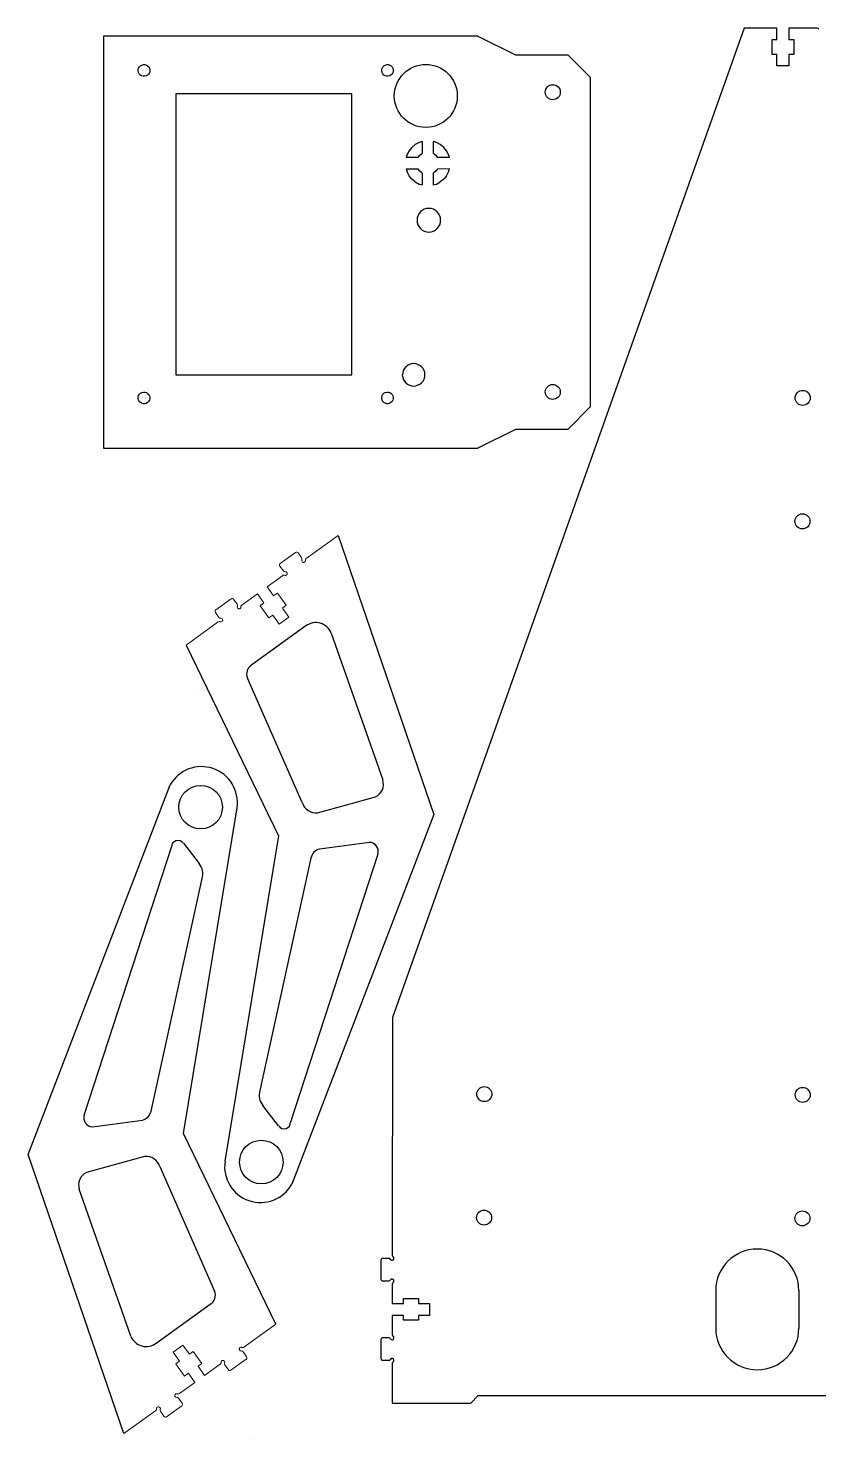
# Model space of a CAD drawing. Header units: millimetres. Extents: x 15 to 608, y -3 to 770.
# Drawn here: x 15.1 to 226.2, y 390.6 to 767.1 of the extents above; entities that cross this region are included whole.
import ezdxf

# ---------------------------------------------------------------- set-up
doc = ezdxf.new("R2010")
doc.units = ezdxf.units.MM
doc.layers.get('0').update_dxf_attribs({"lineweight": 25, "true_color": 0xffffff})
doc.layers.add('Layer0', color=7, linetype='Continuous', true_color=0xffffff)
doc.layers.add('WHITE', color=7, linetype='Continuous', true_color=0xffffff)

msp = doc.modelspace()

# ---------------------------------------------------------------- linework, layer by layer
for p, q in [((135.2, 765), (35.2, 765)), ((35.2, 765), (35.2, 655)), ((135.2, 765), (145.2, 760)), ((145.2, 760), (159.2, 760)), ((159.2, 760), (165.2, 754)), ((165.2, 754), (165.2, 666)), ((221.92, 668.42), (221.92, 668.42)), ((221.92, 668.42), (221.92, 668.42)), ((159.2, 660), (165.2, 666)), ((145.2, 660), (135.2, 655)), ((159.2, 660), (145.2, 660)), ((35.2, 655), (135.2, 655)), ((221.86, 635.47), (221.86, 635.47)), ((221.86, 635.47), (221.86, 635.47))]:
    msp.add_line(p, q)
at = {"linetype": 'BYBLOCK'}
for p, q in [((34.8, 694.27), (34.8, 694.27)), ((34.8, 694.27), (34.8, 694.27)), ((97.9, 631.69), (123.43, 557.21)), ((89.24, 607.57), (74.86, 597.15)), ((57.33, 602.47), (81.98, 551.56)), ((96.03, 605.66), (109.78, 566.46)), ((88.31, 560.41), (73.67, 593.64)), ((60.35, 589.48), (60.35, 589.48)), ((60.35, 589.48), (60.35, 589.48)), ((15.14, 466.5), (53.02, 565.12)), ((92.35, 557.72), (107.88, 561.99)), ((56.59, 472.15), (70.89, 559.02)), ((123.43, 557.21), (85.55, 458.58)), ((81.98, 551.56), (67.68, 464.69)), ((106.24, 549.81), (92.91, 548.02)), ((30.1, 477.04), (53.37, 548.56)), ((56.56, 549.58), (60.76, 544.13)), ((108.47, 546.67), (85.2, 475.14)), ((90.63, 545.62), (76.99, 483.55)), ((47.94, 478.08), (61.58, 540.15)), ((82.01, 474.13), (77.81, 479.57)), ((32.33, 473.89), (45.66, 475.68)), ((81.24, 421.23), (56.59, 472.15)), ((40.67, 392.01), (15.14, 466.5)), ((46.22, 465.98), (30.69, 461.71)), ((50.26, 463.3), (64.9, 430.06)), ((42.54, 418.05), (28.79, 457.25)), ((198.7, 430.18), (198.7, 420.18)), ((198.7, 430.18), (198.7, 420.18)), ((220.9, 430.18), (220.9, 420.18)), ((220.9, 430.18), (220.9, 420.18)), ((49.33, 416.14), (63.7, 426.55)), ((74.11, 390.64), (74.11, 390.64)), ((74.11, 390.64), (74.11, 390.64))]:
    msp.add_line(p, q, dxfattribs=at)
at = {"color": 7, "linetype": 'Continuous', "lineweight": 15, "true_color": 0xffffff}
for p, q in [((89.35, 625.54), (97.9, 631.69)), ((86.49, 627.17), (82.44, 624.25)), ((88.15, 625.73), (87.19, 627.06)), ((82.32, 623.55), (83.28, 622.23)), ((78.91, 618.02), (83.08, 621.02)), ((78.91, 618.02), (80.67, 615.58)), ((69.29, 614.78), (65.23, 611.86)), ((70.94, 613.34), (69.99, 614.67)), ((72.15, 613.15), (76.32, 616.15)), ((78.07, 613.71), (76.32, 616.15)), ((77.04, 612.97), (78.07, 613.71)), ((80.67, 615.58), (81.7, 616.33)), ((81.7, 616.33), (84.04, 613.08)), ((65.12, 611.16), (66.07, 609.84)), ((79.37, 609.72), (77.04, 612.97)), ((80.41, 610.47), (79.37, 609.72)), ((82.16, 608.03), (80.41, 610.47)), ((84.76, 609.9), (82.16, 608.03)), ((84.04, 613.08), (83.01, 612.34)), ((83.01, 612.34), (84.76, 609.9)), ((57.33, 602.47), (65.88, 608.63)), ((81.24, 421.23), (72.69, 415.08)), ((53.81, 413.8), (56.41, 415.67)), ((56.41, 415.67), (58.16, 413.24)), ((55.56, 411.37), (53.81, 413.8)), ((54.53, 410.62), (55.56, 411.37)), ((56.87, 407.38), (54.53, 410.62)), ((58.16, 413.24), (59.19, 413.98)), ((59.19, 413.98), (61.53, 410.74)), ((61.53, 410.74), (60.5, 409.99)), ((66.42, 410.56), (62.25, 407.56)), ((67.63, 410.36), (68.58, 409.04)), ((69.28, 408.92), (73.34, 411.85)), ((73.45, 412.54), (72.49, 413.87)), ((57.9, 408.12), (56.87, 407.38)), ((59.65, 405.69), (57.9, 408.12)), ((60.5, 409.99), (62.25, 407.56)), ((59.65, 405.69), (55.49, 402.69)), ((52.08, 396.53), (56.13, 399.46)), ((56.25, 400.15), (55.29, 401.48)), ((49.21, 398.17), (40.67, 392.01)), ((50.42, 397.97), (51.38, 396.65))]:
    msp.add_line(p, q, dxfattribs=at)
for centre, radius in [((121.3, 749), 8.41), ((155.2, 750), 2), ((155.2, 670), 2), ((221.92, 668.42), 2.01), ((221.92, 668.42), 2.01), ((221.86, 635.47), 2.01), ((221.86, 635.47), 2.01), ((136.92, 482.62), 2), ((136.92, 482.62), 2), ((221.92, 482.42), 2), ((221.92, 482.42), 2), ((136.86, 449.67), 2), ((136.86, 449.67), 2), ((221.86, 449.47), 2), ((221.86, 449.47), 2)]:
    msp.add_circle(centre, radius)
at = {"linetype": 'BYBLOCK'}
for centre in [(61.18, 559.2), (77.38, 464.5)]:
    msp.add_circle(centre, 5.81, dxfattribs=at)
at = {"color": 7, "linetype": 'Continuous', "lineweight": 15, "true_color": 0xffffff}
for centre, start, end in [((86.79, 626.77), 35.76, 125.76), ((87.74, 625.44), 335.7602, 35.7601), ((88.65, 625.03), 155.7601, 215.7599), ((82.73, 623.84), 125.76, 215.76), ((83.68, 622.52), 215.76, 275.76), ((83.78, 621.52), 35.7601, 95.7601), ((69.58, 614.38), 35.76, 125.76), ((65.52, 611.45), 125.76, 215.76), ((66.48, 610.13), 215.76, 275.76), ((70.54, 613.05), 335.7602, 35.7601), ((71.45, 612.64), 155.7603, 215.76), ((66.58, 609.13), 35.7602, 95.7601), ((71.99, 414.57), 215.7602, 275.7601), ((67.12, 411.07), 335.7603, 35.76), ((68.03, 410.66), 155.7602, 215.7601), ((72.09, 413.58), 35.76, 95.76), ((73.04, 412.25), 305.76, 35.76), ((68.99, 409.33), 215.76, 305.76), ((54.79, 402.18), 215.7601, 275.7601), ((54.89, 401.19), 35.76, 95.76), ((55.84, 399.86), 305.76, 35.76), ((49.92, 398.68), 335.7601, 35.7599), ((50.83, 398.27), 155.7602, 215.7601), ((51.78, 396.94), 215.76, 305.76)]:
    msp.add_arc(centre, 0.5, start, end, dxfattribs=at)
at = {"linetype": 'BYBLOCK'}
for centre, radius, start, end in [((91.9, 604), 4.45, 21.8394, 126.7157), ((76.21, 594.73), 2.77, 119.1593, 203.1853), ((61.39, 560.42), 9.6, 351.6062, 150.6681), ((106.36, 565.28), 3.62, 294.7945, 19.0377), ((91.95, 561.51), 3.81, 196.8396, 276.0109), ((55.12, 548.56), 1.76, 35.2861, 179.9821), ((106.21, 547.43), 2.38, 341.3106, 89.2617), ((93.7, 544.99), 3.13, 104.4924, 168.3584), ((57.64, 541.42), 4.14, 342.2761, 41.0646), ((80.93, 482.29), 4.14, 162.2761, 221.0646), ((44.87, 478.71), 3.13, 284.4924, 348.3584), ((32.36, 476.28), 2.38, 161.3106, 269.2617), ((83.45, 475.14), 1.76, 215.2861, 359.9821), ((46.61, 462.19), 3.81, 16.8396, 96.0109), ((77.18, 463.29), 9.6, 171.6062, 330.6681), ((32.21, 458.43), 3.62, 114.7945, 199.0377), ((209.8, 430.18), 11.1, 0, 180), ((209.8, 430.18), 11.1, 0, 180), ((62.35, 428.97), 2.77, 299.1593, 23.1853), ((46.67, 419.7), 4.45, 201.8394, 306.7157), ((209.8, 420.18), 11.1, 180, 0), ((209.8, 420.18), 11.1, 180, 0)]:
    msp.add_arc(centre, radius, start, end, dxfattribs=at)
at = {"color": 7, "linetype": 'Continuous', "lineweight": 15, "true_color": 0xffffff}
for points, knots in [([(89.15, 625.08), (89.16, 624.99), (89.14, 624.87), (89.02, 624.67), (88.92, 624.59), (88.76, 624.54), (88.71, 624.53), (88.61, 624.53), (88.56, 624.54), (88.42, 624.58), (88.31, 624.64), (88.25, 624.74)], [0, 0, 0, 0, 0.25, 0.25, 0.5, 0.5, 0.625, 0.625, 0.75, 0.75, 1, 1, 1, 1]), ([(89.35, 625.54), (89.29, 625.49), (89.23, 625.42), (89.15, 625.25), (89.14, 625.16), (89.15, 625.08)], [0, 0, 0, 0, 0.5, 0.5, 1, 1, 1, 1]), ([(84.19, 621.82), (84.26, 621.72), (84.29, 621.6), (84.28, 621.45), (84.27, 621.41), (84.24, 621.31), (84.21, 621.26), (84.11, 621.13), (84, 621.06), (83.78, 621.01), (83.66, 621.03), (83.58, 621.07)], [0, 0, 0, 0, 0.25, 0.25, 0.375, 0.375, 0.5, 0.5, 0.75, 0.75, 1, 1, 1, 1]), ([(83.58, 621.07), (83.5, 621.1), (83.41, 621.12), (83.23, 621.1), (83.15, 621.07), (83.08, 621.02)], [0, 0, 0, 0, 0.5, 0.5, 1, 1, 1, 1]), ([(71.95, 612.69), (71.96, 612.6), (71.94, 612.48), (71.82, 612.28), (71.72, 612.2), (71.56, 612.15), (71.51, 612.14), (71.4, 612.14), (71.36, 612.15), (71.21, 612.19), (71.11, 612.25), (71.04, 612.35)], [0, 0, 0, 0, 0.25, 0.25, 0.5, 0.5, 0.625, 0.625, 0.75, 0.75, 1, 1, 1, 1]), ([(72.15, 613.15), (72.08, 613.1), (72.02, 613.03), (71.95, 612.86), (71.94, 612.77), (71.95, 612.69)], [0, 0, 0, 0, 0.5, 0.5, 1, 1, 1, 1]), ([(66.37, 608.68), (66.3, 608.71), (66.21, 608.73), (66.03, 608.71), (65.94, 608.68), (65.88, 608.63)], [0, 0, 0, 0, 0.5, 0.5, 1, 1, 1, 1]), ([(66.99, 609.43), (67.05, 609.33), (67.08, 609.21), (67.08, 609.06), (67.07, 609.02), (67.04, 608.92), (67.01, 608.87), (66.91, 608.74), (66.8, 608.67), (66.57, 608.62), (66.46, 608.64), (66.37, 608.68)], [0, 0, 0, 0, 0.25, 0.25, 0.375, 0.375, 0.5, 0.5, 0.75, 0.75, 1, 1, 1, 1]), ([(71.58, 414.28), (71.51, 414.38), (71.49, 414.49), (71.49, 414.64), (71.5, 414.69), (71.53, 414.78), (71.56, 414.83), (71.66, 414.97), (71.77, 415.04), (71.99, 415.09), (72.11, 415.07), (72.19, 415.03)], [0, 0, 0, 0, 0.25, 0.25, 0.375, 0.375, 0.5, 0.5, 0.75, 0.75, 1, 1, 1, 1]), ([(72.19, 415.03), (72.27, 414.99), (72.36, 414.98), (72.54, 415), (72.62, 415.03), (72.69, 415.08)], [0, 0, 0, 0, 0.5, 0.5, 1, 1, 1, 1]), ([(66.42, 410.56), (66.48, 410.61), (66.54, 410.68), (66.62, 410.84), (66.63, 410.93), (66.62, 411.02)], [0, 0, 0, 0, 0.5, 0.5, 1, 1, 1, 1]), ([(66.62, 411.02), (66.61, 411.11), (66.63, 411.22), (66.75, 411.42), (66.85, 411.5), (67.01, 411.56), (67.06, 411.57), (67.17, 411.57), (67.21, 411.56), (67.36, 411.52), (67.46, 411.45), (67.53, 411.36)], [0, 0, 0, 0, 0.25, 0.25, 0.5, 0.5, 0.625, 0.625, 0.75, 0.75, 1, 1, 1, 1]), ([(49.42, 398.63), (49.41, 398.72), (49.43, 398.83), (49.55, 399.03), (49.65, 399.11), (49.81, 399.17), (49.86, 399.18), (49.96, 399.18), (50.01, 399.17), (50.15, 399.13), (50.25, 399.06), (50.32, 398.97)], [0, 0, 0, 0, 0.25, 0.25, 0.5, 0.5, 0.625, 0.625, 0.75, 0.75, 1, 1, 1, 1]), ([(54.38, 401.89), (54.31, 401.99), (54.28, 402.1), (54.29, 402.25), (54.3, 402.3), (54.33, 402.39), (54.36, 402.44), (54.46, 402.58), (54.57, 402.65), (54.79, 402.7), (54.9, 402.68), (54.99, 402.64)], [0, 0, 0, 0, 0.25, 0.25, 0.375, 0.375, 0.5, 0.5, 0.75, 0.75, 1, 1, 1, 1]), ([(54.99, 402.64), (55.07, 402.6), (55.16, 402.59), (55.34, 402.61), (55.42, 402.64), (55.49, 402.69)], [0, 0, 0, 0, 0.5, 0.5, 1, 1, 1, 1]), ([(49.21, 398.17), (49.28, 398.22), (49.34, 398.29), (49.41, 398.45), (49.43, 398.54), (49.42, 398.63)], [0, 0, 0, 0, 0.5, 0.5, 1, 1, 1, 1])]:
    msp.add_open_spline(points, degree=3, knots=knots, dxfattribs=at)
at = {"layer": 'Layer0'}
for p, q in [((44.63, 756.43), (44.84, 756.78)), ((44.84, 756.78), (45.13, 757.06)), ((45.13, 757.06), (45.48, 757.26)), ((45.48, 757.26), (45.88, 757.36)), ((45.88, 757.36), (46.29, 757.35)), ((46.29, 757.35), (46.68, 757.24)), ((46.68, 757.24), (47.03, 757.03)), ((47.03, 757.03), (47.31, 756.73)), ((47.31, 756.73), (47.51, 756.38)), ((109.63, 756.44), (109.84, 756.78)), ((109.84, 756.78), (110.13, 757.07)), ((110.13, 757.07), (110.48, 757.26)), ((110.48, 757.26), (110.88, 757.36)), ((110.88, 757.36), (111.29, 757.36)), ((111.29, 757.36), (111.68, 757.24)), ((111.68, 757.24), (112.03, 757.03)), ((112.03, 757.03), (112.31, 756.74)), ((112.31, 756.74), (112.51, 756.38)), ((44.51, 756.04), (44.63, 756.43)), ((44.51, 755.63), (44.51, 756.04)), ((44.6, 755.24), (44.51, 755.63)), ((44.8, 754.88), (44.6, 755.24)), ((45.08, 754.59), (44.8, 754.88)), ((45.43, 754.38), (45.08, 754.59)), ((45.82, 754.26), (45.43, 754.38)), ((46.23, 754.26), (45.82, 754.26)), ((46.63, 754.35), (46.23, 754.26)), ((46.98, 754.55), (46.63, 754.35)), ((47.28, 754.83), (46.98, 754.55)), ((47.49, 755.18), (47.28, 754.83)), ((47.6, 755.57), (47.49, 755.18)), ((47.51, 756.38), (47.61, 755.98)), ((47.61, 755.98), (47.6, 755.57)), ((109.51, 756.04), (109.63, 756.44)), ((109.51, 755.64), (109.51, 756.04)), ((109.6, 755.24), (109.51, 755.64)), ((109.8, 754.89), (109.6, 755.24)), ((110.08, 754.59), (109.8, 754.89)), ((110.43, 754.38), (110.08, 754.59)), ((110.82, 754.27), (110.43, 754.38)), ((111.23, 754.26), (110.82, 754.27)), ((111.63, 754.36), (111.23, 754.26)), ((111.98, 754.56), (111.63, 754.36)), ((112.28, 754.84), (111.98, 754.56)), ((112.49, 755.19), (112.28, 754.84)), ((112.6, 755.58), (112.49, 755.19)), ((112.51, 756.38), (112.61, 755.99)), ((112.61, 755.99), (112.6, 755.58)), ((54.56, 749.61), (54.56, 674.61)), ((101.58, 749.61), (54.56, 749.61)), ((101.58, 674.61), (101.58, 749.61)), ((116.84, 734.38), (116.28, 733.34)), ((117.58, 735.28), (116.84, 734.38)), ((118.49, 736.03), (117.58, 735.28)), ((119.53, 736.59), (118.49, 736.03)), ((120.33, 736.83), (119.53, 736.59)), ((120.33, 736.83), (120.33, 733.62)), ((124.12, 736.59), (123.33, 736.83)), ((123.33, 733.63), (123.33, 736.83)), ((125.16, 736.03), (124.12, 736.59)), ((126.07, 735.28), (125.16, 736.03)), ((126.82, 734.38), (126.07, 735.28)), ((127.37, 733.34), (126.82, 734.38)), ((116.28, 733.34), (116.04, 732.54)), ((119.24, 732.54), (116.04, 732.54)), ((119.24, 732.54), (119.33, 732.71)), ((119.33, 732.71), (119.71, 733.16)), ((119.71, 733.16), (120.16, 733.54)), ((120.16, 733.54), (120.33, 733.62)), ((123.33, 733.63), (123.49, 733.54)), ((123.49, 733.54), (123.95, 733.16)), ((123.95, 733.16), (124.33, 732.69)), ((124.33, 732.69), (124.41, 732.54)), ((127.61, 732.54), (124.41, 732.54)), ((127.61, 732.54), (127.37, 733.34)), ((116.05, 729.52), (119.24, 729.54)), ((116.05, 729.52), (116.28, 728.75)), ((116.84, 727.71), (116.28, 728.75)), ((117.58, 726.8), (116.84, 727.71)), ((118.49, 726.05), (117.58, 726.8)), ((119.33, 729.38), (119.24, 729.54)), ((119.71, 728.92), (119.33, 729.38)), ((120.16, 728.55), (119.71, 728.92)), ((120.33, 728.46), (120.16, 728.55)), ((120.33, 728.46), (120.33, 725.26)), ((123.49, 728.55), (123.33, 728.46)), ((123.33, 725.26), (123.33, 728.46)), ((123.95, 728.92), (123.49, 728.55)), ((124.32, 729.38), (123.95, 728.92)), ((124.43, 729.59), (124.32, 729.38)), ((124.43, 729.59), (127.63, 729.61)), ((126.07, 726.8), (125.16, 726.05)), ((126.82, 727.71), (126.07, 726.8)), ((126.82, 727.71), (127.37, 728.75)), ((127.37, 728.75), (127.63, 729.61)), ((118.49, 726.05), (119.53, 725.5)), ((119.53, 725.5), (119.57, 725.49)), ((119.57, 725.49), (120.33, 725.26)), ((123.33, 725.26), (124.12, 725.5)), ((124.12, 725.5), (125.16, 726.05)), ((119.01, 716.46), (118.95, 715.84)), ((118.95, 715.84), (119.01, 715.23)), ((119.19, 717.05), (119.01, 716.46)), ((119.48, 717.59), (119.19, 717.05)), ((119.88, 718.07), (119.48, 717.59)), ((120.35, 718.46), (119.88, 718.07)), ((120.9, 718.75), (120.35, 718.46)), ((121.49, 718.93), (120.9, 718.75)), ((122.1, 718.99), (121.49, 718.93)), ((122.72, 718.93), (122.1, 718.99)), ((123.31, 718.75), (122.72, 718.93)), ((123.85, 718.46), (123.31, 718.75)), ((124.33, 718.07), (123.85, 718.46)), ((124.72, 717.59), (124.33, 718.07)), ((125.01, 717.05), (124.72, 717.59)), ((125.19, 716.46), (125.01, 717.05)), ((125.25, 715.84), (125.19, 716.46)), ((125.19, 715.23), (125.25, 715.84)), ((119.01, 715.23), (119.19, 714.64)), ((119.19, 714.64), (119.48, 714.09)), ((119.48, 714.09), (119.88, 713.62)), ((119.88, 713.62), (120.35, 713.22)), ((120.35, 713.22), (120.9, 712.93)), ((120.9, 712.93), (121.49, 712.75)), ((121.49, 712.75), (122.1, 712.69)), ((122.1, 712.69), (122.72, 712.75)), ((122.72, 712.75), (123.31, 712.93)), ((123.31, 712.93), (123.85, 713.22)), ((123.85, 713.22), (124.33, 713.62)), ((124.33, 713.62), (124.72, 714.09)), ((124.72, 714.09), (125.01, 714.64)), ((125.01, 714.64), (125.19, 715.23)), ((54.56, 674.61), (101.58, 674.61)), ((115.12, 675.17), (115.06, 674.59)), ((115.12, 674), (115.06, 674.59)), ((115.29, 675.73), (115.12, 675.17)), ((115.12, 674), (115.29, 673.44)), ((115.57, 676.25), (115.29, 675.73)), ((115.94, 676.71), (115.57, 676.25)), ((116.39, 677.08), (115.94, 676.71)), ((116.91, 677.36), (116.39, 677.08)), ((117.47, 677.53), (116.91, 677.36)), ((118.06, 677.59), (117.47, 677.53)), ((118.64, 677.53), (118.06, 677.59)), ((119.21, 677.36), (118.64, 677.53)), ((119.73, 677.08), (119.21, 677.36)), ((120.18, 676.71), (119.73, 677.08)), ((120.55, 676.25), (120.18, 676.71)), ((120.83, 675.73), (120.55, 676.25)), ((121, 675.17), (120.83, 675.73)), ((120.83, 673.44), (121, 674)), ((121.06, 674.59), (121, 675.17)), ((121, 674), (121.06, 674.59)), ((115.29, 673.44), (115.57, 672.92)), ((115.57, 672.92), (115.94, 672.46)), ((115.94, 672.46), (116.39, 672.09)), ((116.39, 672.09), (116.91, 671.81)), ((116.91, 671.81), (117.47, 671.64)), ((117.47, 671.64), (118.06, 671.59)), ((118.06, 671.59), (118.64, 671.64)), ((119.21, 671.81), (118.64, 671.64)), ((119.21, 671.81), (119.73, 672.09)), ((119.73, 672.09), (120.18, 672.46)), ((120.18, 672.46), (120.55, 672.92)), ((120.55, 672.92), (120.83, 673.44)), ((44.51, 668.64), (44.63, 669.04)), ((44.51, 668.24), (44.51, 668.64)), ((44.6, 667.84), (44.51, 668.24)), ((44.8, 667.49), (44.6, 667.84)), ((44.63, 669.04), (44.84, 669.38)), ((45.08, 667.19), (44.8, 667.49)), ((44.84, 669.38), (45.13, 669.67)), ((45.43, 666.98), (45.08, 667.19)), ((45.13, 669.67), (45.48, 669.86)), ((45.82, 666.87), (45.43, 666.98)), ((45.48, 669.86), (45.88, 669.96)), ((46.23, 666.86), (45.82, 666.87)), ((45.88, 669.96), (46.29, 669.96)), ((46.63, 666.96), (46.23, 666.86)), ((46.29, 669.96), (46.68, 669.84)), ((46.98, 667.16), (46.63, 666.96)), ((46.68, 669.84), (47.03, 669.63)), ((47.28, 667.44), (46.98, 667.16)), ((47.03, 669.63), (47.31, 669.34)), ((47.49, 667.79), (47.28, 667.44)), ((47.31, 669.34), (47.51, 668.98)), ((47.6, 668.18), (47.49, 667.79)), ((47.51, 668.98), (47.61, 668.59)), ((47.61, 668.59), (47.6, 668.18)), ((109.51, 668.64), (109.63, 669.04)), ((109.51, 668.24), (109.51, 668.64)), ((109.6, 667.84), (109.51, 668.24)), ((109.8, 667.49), (109.6, 667.84)), ((109.63, 669.04), (109.84, 669.38)), ((110.08, 667.19), (109.8, 667.49)), ((109.84, 669.38), (110.13, 669.67)), ((110.43, 666.98), (110.08, 667.19)), ((110.13, 669.67), (110.48, 669.86)), ((110.82, 666.87), (110.43, 666.98)), ((110.48, 669.86), (110.88, 669.96)), ((111.23, 666.86), (110.82, 666.87)), ((110.88, 669.96), (111.29, 669.96)), ((111.63, 666.96), (111.23, 666.86)), ((111.29, 669.96), (111.68, 669.84)), ((111.98, 667.16), (111.63, 666.96)), ((111.68, 669.84), (112.03, 669.63)), ((112.28, 667.44), (111.98, 667.16)), ((112.03, 669.63), (112.31, 669.34)), ((112.49, 667.79), (112.28, 667.44)), ((112.31, 669.34), (112.51, 668.98)), ((112.6, 668.18), (112.49, 667.79)), ((112.51, 668.98), (112.61, 668.59)), ((112.61, 668.59), (112.6, 668.18))]:
    msp.add_line(p, q, dxfattribs=at)
at = {"layer": 'WHITE', "linetype": 'Continuous'}
for p, q in [((206.3, 767.08), (112.39, 503.06)), ((206.3, 767.08), (112.39, 503.06)), ((215.05, 767.08), (206.3, 767.08)), ((215.05, 767.08), (206.3, 767.08)), ((215.05, 764.08), (215.05, 767.08)), ((215.05, 764.08), (215.05, 767.08)), ((225.79, 767.08), (218.25, 767.08)), ((225.79, 767.08), (218.25, 767.08)), ((218.25, 767.08), (218.25, 764.08)), ((218.25, 767.08), (218.25, 764.08)), ((213.78, 760.08), (213.78, 764.08)), ((213.78, 760.08), (213.78, 764.08)), ((213.78, 764.08), (215.05, 764.08)), ((213.78, 764.08), (215.05, 764.08)), ((218.25, 764.08), (219.53, 764.08)), ((218.25, 764.08), (219.53, 764.08)), ((219.53, 764.08), (219.53, 760.08)), ((219.53, 764.08), (219.53, 760.08)), ((215.05, 760.08), (213.78, 760.08)), ((215.05, 760.08), (213.78, 760.08)), ((215.05, 757.08), (215.05, 760.08)), ((215.05, 757.08), (215.05, 760.08)), ((218.25, 757.08), (215.05, 757.08)), ((218.25, 757.08), (215.05, 757.08)), ((219.53, 760.08), (218.25, 760.08)), ((219.53, 760.08), (218.25, 760.08)), ((218.25, 760.08), (218.25, 757.08)), ((218.25, 760.08), (218.25, 757.08)), ((112.39, 503.06), (112.3, 439.64)), ((112.39, 503.06), (112.3, 439.64)), ((109.3, 438.28), (109.3, 433.28)), ((109.3, 438.28), (109.3, 433.28)), ((111.44, 438.78), (109.8, 438.78)), ((111.44, 438.78), (109.8, 438.78)), ((109.8, 432.78), (111.44, 432.78)), ((109.8, 432.78), (111.44, 432.78)), ((112.3, 431.91), (112.3, 426.78)), ((112.3, 431.91), (112.3, 426.78)), ((112.3, 426.78), (115.3, 426.78)), ((112.3, 426.78), (115.3, 426.78)), ((115.3, 426.78), (115.3, 428.05)), ((115.3, 426.78), (115.3, 428.05)), ((115.3, 428.05), (119.3, 428.05)), ((115.3, 428.05), (119.3, 428.05)), ((119.3, 428.05), (119.3, 426.78)), ((119.3, 428.05), (119.3, 426.78)), ((119.3, 426.78), (122.3, 426.78)), ((119.3, 426.78), (122.3, 426.78)), ((122.3, 426.78), (122.3, 423.58)), ((122.3, 426.78), (122.3, 423.58)), ((115.3, 423.58), (112.3, 423.58)), ((115.3, 423.58), (112.3, 423.58)), ((112.3, 423.58), (112.3, 418.44)), ((112.3, 423.58), (112.3, 418.44)), ((115.3, 422.3), (115.3, 423.58)), ((115.3, 422.3), (115.3, 423.58)), ((119.3, 422.3), (115.3, 422.3)), ((119.3, 422.3), (115.3, 422.3)), ((122.3, 423.58), (119.3, 423.58)), ((122.3, 423.58), (119.3, 423.58)), ((119.3, 423.58), (119.3, 422.3)), ((119.3, 423.58), (119.3, 422.3)), ((109.3, 417.08), (109.3, 412.08)), ((109.3, 417.08), (109.3, 412.08)), ((111.44, 417.58), (109.8, 417.58)), ((111.44, 417.58), (109.8, 417.58)), ((109.8, 411.58), (111.44, 411.58)), ((109.8, 411.58), (111.44, 411.58)), ((112.3, 410.71), (112.3, 400.18)), ((112.3, 410.71), (112.3, 400.18)), ((112.3, 400.18), (133.3, 400.18)), ((112.3, 400.18), (133.3, 400.18)), ((133.3, 400.18), (135.3, 402.18)), ((133.3, 400.18), (135.3, 402.18)), ((135.3, 402.18), (237.3, 402.18)), ((135.3, 402.18), (237.3, 402.18))]:
    msp.add_line(p, q, dxfattribs=at)
for centre, start, end in [((225.79, 766.58), 30.0002, 90), ((225.79, 766.58), 30.0002, 90), ((109.8, 438.28), 90, 180), ((109.8, 438.28), 90, 180), ((111.44, 438.28), 30.0002, 90), ((111.44, 438.28), 30.0002, 90), ((112.3, 438.78), 210.0002, 60), ((112.3, 438.78), 210.0002, 60), ((112.8, 439.64), 180, 240), ((112.8, 439.64), 180, 240), ((109.8, 433.28), 180, 270), ((109.8, 433.28), 180, 270), ((111.44, 433.28), 270, 330), ((111.44, 433.28), 270, 330), ((112.3, 432.78), 300.0002, 150), ((112.3, 432.78), 300.0002, 150), ((112.8, 431.91), 120.0002, 180), ((112.8, 431.91), 120.0002, 180), ((112.3, 417.58), 210.0002, 60), ((112.3, 417.58), 210.0002, 60), ((112.8, 418.44), 180, 240), ((112.8, 418.44), 180, 240), ((109.8, 417.08), 90, 180), ((109.8, 417.08), 90, 180), ((111.44, 417.08), 30.0002, 90), ((111.44, 417.08), 30.0002, 90), ((109.8, 412.08), 180, 270), ((109.8, 412.08), 180, 270), ((111.44, 412.08), 270, 330), ((111.44, 412.08), 270, 330), ((112.3, 411.58), 300.0002, 150), ((112.3, 411.58), 300.0002, 150), ((112.8, 410.71), 120.0002, 180), ((112.8, 410.71), 120.0002, 180)]:
    msp.add_arc(centre, 0.5, start, end, dxfattribs=at)

doc.saveas('drawing.dxf')
